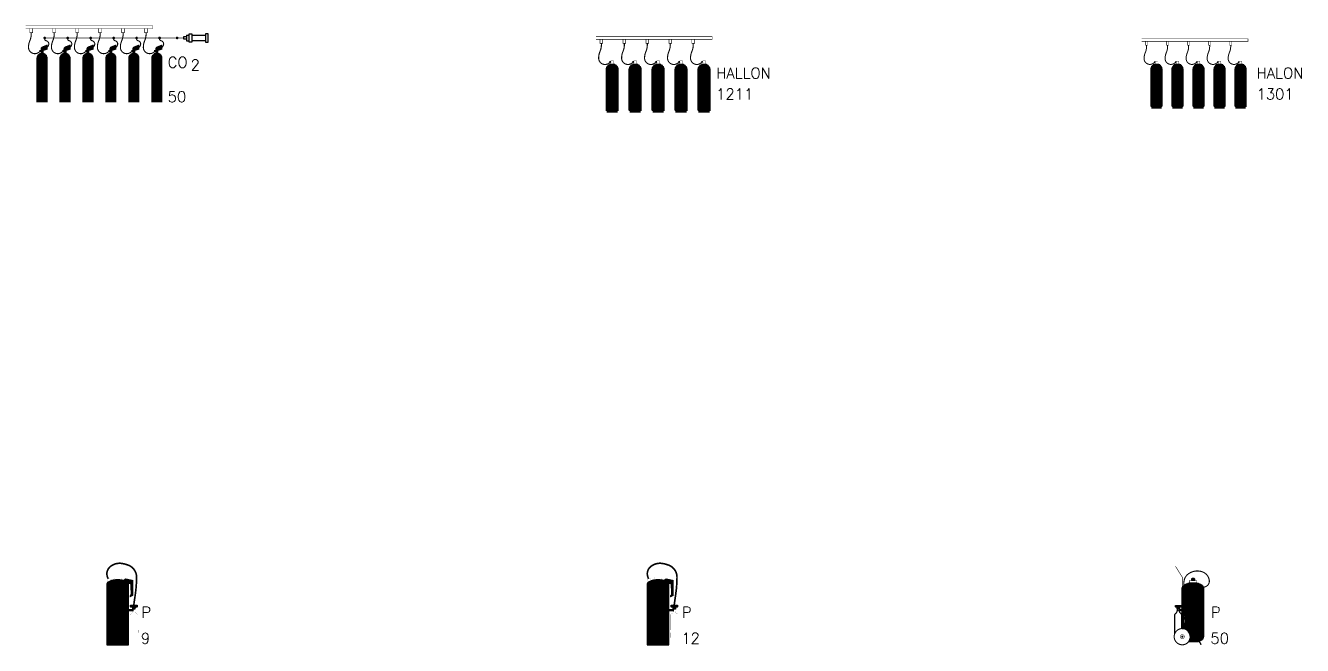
# Model space of a CAD drawing. Header units: millimetres. Extents: x -3 to 2253, y -3 to 1300.
# Drawn here: x 888 to 1124.2, y -2.6 to 112 of the extents above; entities that cross this region are included whole.
import ezdxf

# ---------------------------------------------------------------- set-up
doc = ezdxf.new("R2010")
doc.units = ezdxf.units.MM
for name, color, linetype in [('ROOD', 1, 'Continuous'), ('TXT', 7, 'Continuous'), ('VEILIG', 7, 'Continuous')]:
    doc.layers.add(name, color=color, linetype=linetype)
doc.styles.add('ROMAND', font='romand')

# ---------------------------------------------------------------- blocks, each defined once
blk = doc.blocks.new('*X35')
at = {"color": 0}
for p, q in [((195.4, 17.75), (196.6, 17.75)), ((195.4, 17.6875), (196.6, 17.6875)), ((195.4, 17.625), (196.6, 17.625)), ((195.4, 17.5625), (196.6, 17.5625)), ((195.4, 17.5), (196.6, 17.5)), ((195.65, 17.4375), (196.35, 17.4375)), ((195.8, 17.375), (196.2, 17.375)), ((195.8, 17.3125), (196.2, 17.3125)), ((195.8, 17.25), (196.2, 17.25)), ((195.8, 17.1875), (196.2, 17.1875)), ((195.8, 17.125), (196.2, 17.125))]:
    blk.add_line(p, q, dxfattribs=at)
blk = doc.blocks.new('*X34')
at = {"color": 0}
for p, q in [((154.08, 22.44), (155.68, 22.44)), ((154.12, 22.38), (155.03, 22.38)), ((154.17, 22.5), (155.38, 22.5)), ((154.26, 22.56), (155.09, 22.56)), ((154.32, 22.31), (155, 22.31)), ((154.35, 22.62), (154.8, 22.62)), ((154.43, 22.69), (154.51, 22.69)), ((154.49, 22.25), (155.01, 22.25)), ((154.62, 22.19), (155.85, 22.19)), ((154.72, 22.12), (155.85, 22.12)), ((154.81, 22.06), (155.85, 22.06)), ((154.88, 22), (155.85, 22)), ((154.94, 21.94), (155.85, 21.94)), ((154.98, 21.88), (155.85, 21.88)), ((155.17, 22.38), (155.85, 22.38)), ((155.19, 22.25), (155.85, 22.25)), ((155.2, 22.31), (155.85, 22.31)), ((155.29, 21.81), (155.85, 21.81)), ((155.35, 21.75), (155.85, 21.75)), ((155.36, 21.69), (155.85, 21.69)), ((155.36, 21.62), (155.85, 21.62)), ((155.36, 21.56), (155.85, 21.56)), ((155.37, 21.5), (155.85, 21.5)), ((155.37, 21.44), (155.85, 21.44)), ((155.37, 21.38), (155.85, 21.38)), ((155.37, 21.31), (155.85, 21.31)), ((155.25, 19.56), (155.57, 19.56)), ((155.25, 19.5), (155.45, 19.5)), ((155.25, 19.44), (155.32, 19.44)), ((155.28, 19.62), (155.7, 19.62)), ((155.34, 19.69), (155.82, 19.69)), ((155.38, 21.25), (155.85, 21.25)), ((155.38, 21.19), (155.85, 21.19)), ((155.38, 21.12), (155.85, 21.12)), ((155.39, 21.06), (155.85, 21.06)), ((155.39, 21), (155.85, 21)), ((155.39, 20.94), (155.85, 20.94)), ((155.4, 20.88), (155.85, 20.88)), ((155.4, 20.81), (155.85, 20.81)), ((155.4, 20.75), (155.85, 20.75)), ((155.4, 19.75), (155.85, 19.75)), ((155.41, 20.69), (155.85, 20.69)), ((155.41, 20.62), (155.85, 20.62)), ((155.41, 20.56), (155.85, 20.56)), ((155.41, 20.5), (155.85, 20.5)), ((155.42, 20.44), (155.85, 20.44)), ((155.42, 20.38), (155.85, 20.38)), ((155.42, 20.31), (155.85, 20.31)), ((155.43, 20.25), (155.85, 20.25)), ((155.43, 20.19), (155.85, 20.19)), ((155.43, 20.12), (155.85, 20.12)), ((155.44, 20.06), (155.85, 20.06)), ((155.44, 20), (155.85, 20)), ((155.44, 19.94), (155.85, 19.94)), ((155.45, 19.88), (155.85, 19.88)), ((155.45, 19.81), (155.85, 19.81))]:
    blk.add_line(p, q, dxfattribs=at)
blk = doc.blocks.new('*X33')
at = {"color": 0}
for p, q in [((151, 21.75), (155, 21.75)), ((151, 21.62), (155, 21.62)), ((151, 21.5), (155, 21.5)), ((151, 21.38), (155, 21.38)), ((151.03, 21.88), (154.97, 21.88)), ((151.12, 22), (154.88, 22)), ((151.28, 22.12), (154.72, 22.12)), ((151.51, 22.25), (154.49, 22.25)), ((151.88, 22.38), (154.12, 22.38)), ((151, 21.25), (155, 21.25)), ((151, 21.12), (155, 21.12)), ((151, 21), (155, 21)), ((151, 20.88), (155, 20.88)), ((151, 20.75), (155, 20.75)), ((151, 20.62), (155, 20.62)), ((151, 20.5), (155, 20.5)), ((151, 20.38), (155, 20.38)), ((151, 20.25), (155, 20.25)), ((151, 20.12), (155, 20.12)), ((151, 20), (155, 20)), ((151, 19.88), (155, 19.88)), ((151, 19.75), (155, 19.75)), ((151, 19.62), (155, 19.62)), ((151, 19.5), (155, 19.5)), ((151, 19.38), (155, 19.38)), ((151, 19.25), (155, 19.25)), ((151, 19.12), (155, 19.12)), ((151, 19), (155, 19)), ((151, 18.88), (155, 18.88)), ((151, 18.75), (155, 18.75)), ((151, 18.62), (155, 18.62)), ((151, 18.5), (155, 18.5)), ((151, 18.38), (155, 18.38)), ((151, 18.25), (155, 18.25)), ((151, 18.12), (155, 18.12)), ((151, 18), (155, 18)), ((151, 17.88), (155, 17.88)), ((151, 17.75), (155, 17.75)), ((151, 17.62), (155, 17.62)), ((151, 17.5), (155, 17.5)), ((151, 17.38), (155, 17.38)), ((151, 17.25), (155, 17.25)), ((151, 17.12), (155, 17.12)), ((151, 17), (155, 17)), ((151, 16.88), (155, 16.88)), ((151, 16.75), (155, 16.75)), ((151, 16.62), (155, 16.62)), ((151, 16.5), (155, 16.5)), ((151, 16.38), (155, 16.38)), ((151, 16.25), (155, 16.25)), ((151, 16.12), (155, 16.12)), ((151, 16), (155, 16)), ((151, 15.88), (155, 15.88)), ((151, 15.75), (155, 15.75)), ((151, 15.62), (155, 15.62)), ((151, 15.5), (155, 15.5)), ((151, 15.38), (155, 15.38)), ((151, 15.25), (155, 15.25)), ((151, 15.12), (155, 15.12)), ((151, 15), (155, 15)), ((151, 14.88), (155, 14.88)), ((151, 14.75), (155, 14.75)), ((151, 14.62), (155, 14.62)), ((151, 14.5), (155, 14.5)), ((151, 14.38), (155, 14.38)), ((151, 14.25), (155, 14.25)), ((151, 14.12), (155, 14.12)), ((151, 14), (155, 14)), ((151, 13.88), (155, 13.88)), ((151, 13.75), (155, 13.75)), ((151, 13.62), (155, 13.62)), ((151, 13.5), (155, 13.5)), ((151, 13.38), (155, 13.38)), ((151, 13.25), (155, 13.25)), ((151, 13.12), (155, 13.12)), ((151, 13), (155, 13)), ((151, 12.88), (155, 12.88)), ((151, 12.75), (155, 12.75)), ((151, 12.62), (155, 12.62)), ((151, 12.5), (155, 12.5)), ((151, 12.38), (155, 12.38)), ((151, 12.25), (155, 12.25)), ((151, 12.12), (155, 12.12)), ((151, 12), (155, 12)), ((151, 11.88), (155, 11.88)), ((151, 11.75), (155, 11.75)), ((151, 11.62), (155, 11.62)), ((151, 11.5), (155, 11.5)), ((151, 11.38), (155, 11.38)), ((151, 11.25), (155, 11.25)), ((151, 11.12), (155, 11.12)), ((151, 11), (155, 11)), ((151, 10.88), (155, 10.88)), ((151, 10.75), (155, 10.75)), ((151, 10.62), (155, 10.62)), ((151, 10.5), (155, 10.5))]:
    blk.add_line(p, q, dxfattribs=at)
blk = doc.blocks.new('0109')
at = {"layer": 'VEILIG'}
blk.add_line((2.8, -0.9), (2.8, -1.3), dxfattribs=at)
for points, const_width in [([(-1.74, 4.72, -0.401039), (-1.25, 7.05, -0.19819), (0.75, 7.55, -0.049364), (1.75, 7.3, -0.336167), (3.5, 5, -0.035542), (3.25, 1.75, 0.002964), (3, 0, 0.054401), (2.99, -0.2, 0.340199)], 0.3), ([(2.3, -4.75), (2.3, -2.01, -0.315578), (2.46, -1.78, 0.315578), (2.8, -1.3), (3.2, -1.3, 0.315578), (3.54, -1.78, -0.315578), (3.7, -2.01), (3.7, -4.75)], 0.02)]:
    blk.add_lwpolyline(points, format="xyb", dxfattribs=dict(at, const_width=const_width))
for points, const_width in [([(-1.31, 4.32), (-1.5, 4.8), (-1.98, 4.64), (-1.76, 4.09)], 0.02), ([(-0.76, 4.45), (-0.6, 4.9), (0.6, 4.9), (0.76, 4.45)], 0.02), ([(2, 3.75), (-2, 3.75)], 0.024), ([(2.8, -1.1), (2, -1.1)], 0.4), ([(3.2, -0.9), (3.2, -1.3)], 0.02), ([(2, -5.25), (3.8, -5.25), (3.8, -4.75), (2, -4.75)], 0.02), ([(2.3, -5.25), (2.3, -6.2), (3.7, -6.2), (3.7, -5.25)], 0.02)]:
    blk.add_lwpolyline(points, dxfattribs=dict(at, const_width=const_width))
blk.add_lwpolyline([(2, -7.5), (2, 3.75, 0.211848), (1.89, 3.99, 0.094525), (1.41, 4.28, 0.051213), (0.82, 4.44, 0.038544), (0, 4.5, 0.038544), (-0.82, 4.44, 0.051213), (-1.41, 4.28, 0.094525), (-1.89, 3.99, 0.211848), (-2, 3.75), (-2, -7.5)], format="xyb", close=True, dxfattribs=at)
at = {"layer": 'VEILIG', "const_width": 0.02}
blk.add_lwpolyline([(2.85, 4.4), (2.85, 1.7), (2.25, 1.4), (2.25, 1.6), (2.45, 1.8), (2.35, 3.8), (1.97, 3.88, 0.108525), (1.89, 3.99, 0.094525), (1.41, 4.28, 0.033535), (1.03, 4.4), (1.45, 4.7)], format="xyb", close=True, dxfattribs=at)
at = {"layer": 'VEILIG'}
blk.add_lwpolyline([(2.4, -0.5), (2.4, -0.2), (3.6, -0.2), (3.6, -0.5), (3.2, -0.6), (3.2, -0.9), (2.8, -0.9), (2.8, -0.6)], close=True, dxfattribs=at)
at = {"layer": 'VEILIG', "color": 7, "const_width": 0.024}
blk.add_lwpolyline([(2, -6.59), (-2, -6.59)], dxfattribs=at)
at = {"layer": 'VEILIG'}
blk.add_circle((2.1, 4.3), 0.1, dxfattribs=at)
at = {"layer": 'ROOD'}
blk.add_blockref('*X33', (-153, -18), dxfattribs=at)
at = {"layer": 'VEILIG'}
for name, p in [('*X34', (-153, -18)), ('*X35', (-193, -18))]:
    blk.add_blockref(name, p, dxfattribs=at)
at = {"layer": 'TXT', "style": 'ROMAND'}
for s, p in [('P', (4.4, -2.5)), ('9', (4.3, -7.3))]:
    blk.add_text(s, height=2, dxfattribs=at).set_placement(p)
blk = doc.blocks.new('*X39')
at = {"color": 0}
for p, q in [((215.4, 17.75), (216.6, 17.75)), ((215.4, 17.6875), (216.6, 17.6875)), ((215.4, 17.625), (216.6, 17.625)), ((215.4, 17.5625), (216.6, 17.5625)), ((215.4, 17.5), (216.6, 17.5)), ((215.65, 17.4375), (216.35, 17.4375)), ((215.8, 17.375), (216.2, 17.375)), ((215.8, 17.3125), (216.2, 17.3125)), ((215.8, 17.25), (216.2, 17.25)), ((215.8, 17.1875), (216.2, 17.1875)), ((215.8, 17.125), (216.2, 17.125))]:
    blk.add_line(p, q, dxfattribs=at)
blk = doc.blocks.new('*X37')
at = {"color": 0}
for p, q in [((151, 21.75), (155, 21.75)), ((151, 21.62), (155, 21.62)), ((151, 21.5), (155, 21.5)), ((151, 21.38), (155, 21.38)), ((151.03, 21.88), (154.97, 21.88)), ((151.12, 22), (154.88, 22)), ((151.28, 22.12), (154.72, 22.12)), ((151.51, 22.25), (154.49, 22.25)), ((151.88, 22.38), (154.12, 22.38)), ((151, 21.25), (155, 21.25)), ((151, 21.12), (155, 21.12)), ((151, 21), (155, 21)), ((151, 20.88), (155, 20.88)), ((151, 20.75), (155, 20.75)), ((151, 20.62), (155, 20.62)), ((151, 20.5), (155, 20.5)), ((151, 20.38), (155, 20.38)), ((151, 20.25), (155, 20.25)), ((151, 20.12), (155, 20.12)), ((151, 20), (155, 20)), ((151, 19.88), (155, 19.88)), ((151, 19.75), (155, 19.75)), ((151, 19.62), (155, 19.62)), ((151, 19.5), (155, 19.5)), ((151, 19.38), (155, 19.38)), ((151, 19.25), (155, 19.25)), ((151, 19.12), (155, 19.12)), ((151, 19), (155, 19)), ((151, 18.88), (155, 18.88)), ((151, 18.75), (155, 18.75)), ((151, 18.62), (155, 18.62)), ((151, 18.5), (155, 18.5)), ((151, 18.38), (155, 18.38)), ((151, 18.25), (155, 18.25)), ((151, 18.12), (155, 18.12)), ((151, 18), (155, 18)), ((151, 17.88), (155, 17.88)), ((151, 17.75), (155, 17.75)), ((151, 17.62), (155, 17.62)), ((151, 17.5), (155, 17.5)), ((151, 17.38), (155, 17.38)), ((151, 17.25), (155, 17.25)), ((151, 17.12), (155, 17.12)), ((151, 17), (155, 17)), ((151, 16.88), (155, 16.88)), ((151, 16.75), (155, 16.75)), ((151, 16.62), (155, 16.62)), ((151, 16.5), (155, 16.5)), ((151, 16.38), (155, 16.38)), ((151, 16.25), (155, 16.25)), ((151, 16.12), (155, 16.12)), ((151, 16), (155, 16)), ((151, 15.88), (155, 15.88)), ((151, 15.75), (155, 15.75)), ((151, 15.62), (155, 15.62)), ((151, 15.5), (155, 15.5)), ((151, 15.38), (155, 15.38)), ((151, 15.25), (155, 15.25)), ((151, 15.12), (155, 15.12)), ((151, 15), (155, 15)), ((151, 14.88), (155, 14.88)), ((151, 14.75), (155, 14.75)), ((151, 14.62), (155, 14.62)), ((151, 14.5), (155, 14.5)), ((151, 14.38), (155, 14.38)), ((151, 14.25), (155, 14.25)), ((151, 14.12), (155, 14.12)), ((151, 14), (155, 14)), ((151, 13.88), (155, 13.88)), ((151, 13.75), (155, 13.75)), ((151, 13.62), (155, 13.62)), ((151, 13.5), (155, 13.5)), ((151, 13.38), (155, 13.38)), ((151, 13.25), (155, 13.25)), ((151, 13.12), (155, 13.12)), ((151, 13), (155, 13)), ((151, 12.88), (155, 12.88)), ((151, 12.75), (155, 12.75)), ((151, 12.62), (155, 12.62)), ((151, 12.5), (155, 12.5)), ((151, 12.38), (155, 12.38)), ((151, 12.25), (155, 12.25)), ((151, 12.12), (155, 12.12)), ((151, 12), (155, 12)), ((151, 11.88), (155, 11.88)), ((151, 11.75), (155, 11.75)), ((151, 11.62), (155, 11.62)), ((151, 11.5), (155, 11.5)), ((151, 11.38), (155, 11.38)), ((151, 11.25), (155, 11.25)), ((151, 11.12), (155, 11.12)), ((151, 11), (155, 11)), ((151, 10.88), (155, 10.88)), ((151, 10.75), (155, 10.75)), ((151, 10.62), (155, 10.62)), ((151, 10.5), (155, 10.5))]:
    blk.add_line(p, q, dxfattribs=at)
blk = doc.blocks.new('*X38')
at = {"color": 0}
for p, q in [((154.08, 22.44), (155.68, 22.44)), ((154.12, 22.38), (155.03, 22.38)), ((154.17, 22.5), (155.38, 22.5)), ((154.26, 22.56), (155.09, 22.56)), ((154.32, 22.31), (155, 22.31)), ((154.35, 22.62), (154.8, 22.62)), ((154.43, 22.69), (154.51, 22.69)), ((154.49, 22.25), (155.01, 22.25)), ((154.62, 22.19), (155.85, 22.19)), ((154.72, 22.12), (155.85, 22.12)), ((154.81, 22.06), (155.85, 22.06)), ((154.88, 22), (155.85, 22)), ((154.94, 21.94), (155.85, 21.94)), ((154.98, 21.88), (155.85, 21.88)), ((155.17, 22.38), (155.85, 22.38)), ((155.19, 22.25), (155.85, 22.25)), ((155.2, 22.31), (155.85, 22.31)), ((155.29, 21.81), (155.85, 21.81)), ((155.35, 21.75), (155.85, 21.75)), ((155.36, 21.69), (155.85, 21.69)), ((155.36, 21.62), (155.85, 21.62)), ((155.36, 21.56), (155.85, 21.56)), ((155.37, 21.5), (155.85, 21.5)), ((155.37, 21.44), (155.85, 21.44)), ((155.37, 21.38), (155.85, 21.38)), ((155.37, 21.31), (155.85, 21.31)), ((155.25, 19.56), (155.57, 19.56)), ((155.25, 19.5), (155.45, 19.5)), ((155.25, 19.44), (155.32, 19.44)), ((155.28, 19.62), (155.7, 19.62)), ((155.34, 19.69), (155.82, 19.69)), ((155.38, 21.25), (155.85, 21.25)), ((155.38, 21.19), (155.85, 21.19)), ((155.38, 21.12), (155.85, 21.12)), ((155.39, 21.06), (155.85, 21.06)), ((155.39, 21), (155.85, 21)), ((155.39, 20.94), (155.85, 20.94)), ((155.4, 20.88), (155.85, 20.88)), ((155.4, 20.81), (155.85, 20.81)), ((155.4, 20.75), (155.85, 20.75)), ((155.4, 19.75), (155.85, 19.75)), ((155.41, 20.69), (155.85, 20.69)), ((155.41, 20.62), (155.85, 20.62)), ((155.41, 20.56), (155.85, 20.56)), ((155.41, 20.5), (155.85, 20.5)), ((155.42, 20.44), (155.85, 20.44)), ((155.42, 20.38), (155.85, 20.38)), ((155.42, 20.31), (155.85, 20.31)), ((155.43, 20.25), (155.85, 20.25)), ((155.43, 20.19), (155.85, 20.19)), ((155.43, 20.12), (155.85, 20.12)), ((155.44, 20.06), (155.85, 20.06)), ((155.44, 20), (155.85, 20)), ((155.44, 19.94), (155.85, 19.94)), ((155.45, 19.88), (155.85, 19.88)), ((155.45, 19.81), (155.85, 19.81))]:
    blk.add_line(p, q, dxfattribs=at)
blk = doc.blocks.new('0110')
at = {"layer": 'VEILIG'}
blk.add_line((2.8, -0.9), (2.8, -1.3), dxfattribs=at)
for points, const_width in [([(-1.74, 4.72, -0.401039), (-1.25, 7.05, -0.19819), (0.75, 7.55, -0.049364), (1.75, 7.3, -0.336167), (3.5, 5, -0.035542), (3.25, 1.75, 0.002964), (3, 0, 0.054401), (2.99, -0.2, 0.340199)], 0.3), ([(2.3, -4.75), (2.3, -2.01, -0.315578), (2.46, -1.78, 0.315578), (2.8, -1.3), (3.2, -1.3, 0.315578), (3.54, -1.78, -0.315578), (3.7, -2.01), (3.7, -4.75)], 0.02)]:
    blk.add_lwpolyline(points, format="xyb", dxfattribs=dict(at, const_width=const_width))
for points, const_width in [([(-1.31, 4.32), (-1.5, 4.8), (-1.98, 4.64), (-1.76, 4.09)], 0.02), ([(-0.76, 4.45), (-0.6, 4.9), (0.6, 4.9), (0.76, 4.45)], 0.02), ([(2, 3.75), (-2, 3.75)], 0.024), ([(2.8, -1.1), (2, -1.1)], 0.4), ([(3.2, -0.9), (3.2, -1.3)], 0.02), ([(2, -6.59), (-2, -6.59)], 0.024), ([(2, -5.25), (3.8, -5.25), (3.8, -4.75), (2, -4.75)], 0.02), ([(2.3, -5.25), (2.3, -6.2), (3.7, -6.2), (3.7, -5.25)], 0.02)]:
    blk.add_lwpolyline(points, dxfattribs=dict(at, const_width=const_width))
blk.add_lwpolyline([(2, -7.5), (2, 3.75, 0.211848), (1.89, 3.99, 0.094525), (1.41, 4.28, 0.051213), (0.82, 4.44, 0.038544), (0, 4.5, 0.038544), (-0.82, 4.44, 0.051213), (-1.41, 4.28, 0.094525), (-1.89, 3.99, 0.211848), (-2, 3.75), (-2, -7.5)], format="xyb", close=True, dxfattribs=at)
at = {"layer": 'VEILIG', "const_width": 0.02}
blk.add_lwpolyline([(2.85, 4.4), (2.85, 1.7), (2.25, 1.4), (2.25, 1.6), (2.45, 1.8), (2.35, 3.8), (1.97, 3.88, 0.108525), (1.89, 3.99, 0.094525), (1.41, 4.28, 0.033535), (1.03, 4.4), (1.45, 4.7)], format="xyb", close=True, dxfattribs=at)
at = {"layer": 'VEILIG'}
blk.add_lwpolyline([(2.4, -0.5), (2.4, -0.2), (3.6, -0.2), (3.6, -0.5), (3.2, -0.6), (3.2, -0.9), (2.8, -0.9), (2.8, -0.6)], close=True, dxfattribs=at)
blk.add_circle((2.1, 4.3), 0.1, dxfattribs=at)
at = {"layer": 'ROOD'}
blk.add_blockref('*X37', (-153, -18), dxfattribs=at)
at = {"layer": 'VEILIG'}
for name, p in [('*X38', (-153, -18)), ('*X39', (-213, -18))]:
    blk.add_blockref(name, p, dxfattribs=at)
at = {"layer": 'TXT', "style": 'ROMAND'}
for s, p in [('P', (4.4, -2.5)), ('12', (4.3, -7.3))]:
    blk.add_text(s, height=2, dxfattribs=at).set_placement(p)
blk = doc.blocks.new('*X44')
at = {"color": 0}
for p, q in [((231.709375, 22.4375), (232.290625, 22.4375)), ((231.725, 22.5), (232.275, 22.5)), ((231.740625, 22.5625), (232.259375, 22.5625)), ((231.75625, 22.625), (232.24375, 22.625)), ((231.771875, 22.6875), (232.228125, 22.6875)), ((231.7875, 22.75), (232.2125, 22.75))]:
    blk.add_line(p, q, dxfattribs=at)
blk = doc.blocks.new('*X43')
at = {"color": 0}
for p, q in [((229.4, 17.0625), (230, 17.0625)), ((229.4, 17), (230, 17)), ((229.4, 16.9375), (230, 16.9375)), ((229.4, 16.875), (230, 16.875)), ((229.4, 16.8125), (230, 16.8125))]:
    blk.add_line(p, q, dxfattribs=at)
blk = doc.blocks.new('*X42')
at = {"color": 0}
for p, q in [((228.73, 17.69), (229.77, 17.69)), ((228.73, 17.62), (229.77, 17.62)), ((228.73, 17.56), (229.77, 17.56)), ((228.73, 17.5), (229.77, 17.5)), ((228.94, 17.44), (229.56, 17.44)), ((229.08, 17.38), (229.42, 17.38)), ((229.08, 17.31), (229.42, 17.31)), ((229.08, 17.25), (229.42, 17.25)), ((229.08, 17.19), (229.42, 17.19))]:
    blk.add_line(p, q, dxfattribs=at)
blk = doc.blocks.new('*X41')
at = {"color": 0}
for p, q in [((230.15, 21.38), (233.85, 21.38)), ((230.28, 21.5), (233.72, 21.5)), ((230.44, 21.62), (233.56, 21.62)), ((230.68, 21.75), (233.32, 21.75)), ((231.02, 21.88), (232.98, 21.88)), ((230, 20.88), (234, 20.88)), ((230, 20.75), (234, 20.75)), ((230, 20.62), (234, 20.62)), ((230, 20.5), (234, 20.5)), ((230, 20.38), (234, 20.38)), ((230, 20.25), (234, 20.25)), ((230, 20.12), (234, 20.12)), ((230, 20), (234, 20)), ((230, 19.88), (234, 19.88)), ((230, 19.75), (234, 19.75)), ((230, 19.62), (234, 19.62)), ((230, 19.5), (234, 19.5)), ((230, 19.38), (234, 19.38)), ((230, 19.25), (234, 19.25)), ((230, 19.12), (234, 19.12)), ((230, 19), (234, 19)), ((230.01, 21.12), (233.99, 21.12)), ((230.06, 21.25), (233.94, 21.25)), ((230, 18.88), (234, 18.88)), ((230, 18.75), (234, 18.75)), ((230, 18.62), (234, 18.62)), ((230, 18.5), (234, 18.5)), ((230, 18.38), (234, 18.38)), ((230, 18.25), (234, 18.25)), ((230, 18.12), (234, 18.12)), ((230, 18), (234, 18)), ((230, 17.88), (234, 17.88)), ((230, 17.75), (234, 17.75)), ((230, 17.62), (234, 17.62)), ((230, 17.5), (234, 17.5)), ((230, 17.38), (234, 17.38)), ((230, 17.25), (234, 17.25)), ((230, 17.12), (234, 17.12)), ((230, 17), (230.52, 17)), ((230, 16.88), (230.53, 16.88)), ((230, 16.75), (230.53, 16.75)), ((230, 16.62), (230.53, 16.62)), ((230.64, 17), (234, 17)), ((230.66, 16.88), (234, 16.88)), ((230.67, 16.75), (234, 16.75)), ((230.67, 16.62), (234, 16.62)), ((230, 16.5), (230.52, 16.5)), ((230, 16.38), (230.51, 16.38)), ((230, 16.25), (230.49, 16.25)), ((230, 16.12), (230.47, 16.12)), ((230, 16), (230.44, 16)), ((230, 15.88), (230.2, 15.88)), ((230, 15.75), (230.2, 15.75)), ((230, 15.62), (230.2, 15.62)), ((230, 15.5), (230.2, 15.5)), ((230, 15.38), (230.2, 15.38)), ((230, 15.25), (230.2, 15.25)), ((230, 15.12), (230.2, 15.12)), ((230, 15), (230.2, 15)), ((230, 14.88), (230.2, 14.88)), ((230, 14.75), (230.2, 14.75)), ((230, 14.62), (230.2, 14.62)), ((230, 14.5), (230.2, 14.5)), ((230, 14.38), (230.2, 14.38)), ((230, 14.25), (230.2, 14.25)), ((230.34, 15.88), (230.4, 15.88)), ((230.51, 15), (234, 15)), ((230.51, 14.88), (234, 14.88)), ((230.51, 14.75), (234, 14.75)), ((230.51, 14.62), (234, 14.62)), ((230.51, 14.5), (234, 14.5)), ((230.51, 14.38), (234, 14.38)), ((230.51, 14.25), (234, 14.25)), ((230.54, 15.12), (234, 15.12)), ((230.56, 15.25), (234, 15.25)), ((230.59, 15.38), (234, 15.38)), ((230.61, 15.5), (234, 15.5)), ((230.63, 15.62), (234, 15.62)), ((230.64, 15.75), (234, 15.75)), ((230.66, 15.88), (234, 15.88)), ((230.67, 16.12), (234, 16.12)), ((230.67, 16), (234, 16)), ((230.68, 16.5), (234, 16.5)), ((230.68, 16.38), (234, 16.38)), ((230.68, 16.25), (234, 16.25)), ((230, 14.12), (230.2, 14.12)), ((230, 14), (234, 14)), ((230, 13.88), (234, 13.88)), ((230, 13.75), (234, 13.75)), ((230, 13.62), (234, 13.62)), ((230, 13.5), (234, 13.5)), ((230.51, 14.12), (234, 14.12)), ((230.6, 13.38), (234, 13.38)), ((230.83, 13.25), (234, 13.25)), ((230.99, 13.12), (234, 13.12)), ((231.12, 13), (234, 13)), ((231.22, 12.88), (234, 12.88)), ((231.3, 12.75), (234, 12.75)), ((231.36, 12.62), (234, 12.62)), ((231.41, 12.5), (234, 12.5)), ((231.45, 12.38), (234, 12.38)), ((231.48, 12.25), (234, 12.25)), ((231.49, 12.12), (234, 12.12)), ((231.5, 12), (234, 12)), ((231.5, 11.88), (233.99, 11.88)), ((231.22, 11.12), (232.98, 11.12)), ((231.3, 11.25), (233.32, 11.25)), ((231.37, 11.38), (233.56, 11.38)), ((231.42, 11.5), (233.72, 11.5)), ((231.45, 11.62), (233.85, 11.62)), ((231.48, 11.75), (233.94, 11.75))]:
    blk.add_line(p, q, dxfattribs=at)
blk = doc.blocks.new('0111')
at = {"layer": 'VEILIG'}
for p, q in [((-1.3, 4.4), (-1.2, 4.8)), ((-1.2, 4.8), (-0.8, 4.8)), ((-0.8, 4.8), (-0.7, 4.4)), ((-3, 3), (1, 3)), ((-4.36, -5.5), (-4.36, -1.87)), ((-3.92, -0.86), (-3.92, -1.2)), ((-3.14, -1.87), (-3.14, -4.51)), ((-3, -0.9), (-3, -1.2)), ((-2.8, -3.51), (-2.8, -2.08)), ((-2.8, -3.51), (-2.49, -3.51)), ((-2.49, -3.58), (-2.8, -3.58)), ((-2.8, -3.58), (-2.8, -3.89)), ((-2.8, -3.89), (-2.49, -3.89)), ((-2.5, -3.01), (-2.49, -3.51)), ((-2.49, -3.51), (-2.49, -3.27)), ((-2.49, -3.89), (-2.49, -3.58))]:
    blk.add_line(p, q, dxfattribs=at)
for points, const_width in [([(-3, -4.5), (-3, 5), (-4.25, 7)], 0.1), ([(-2.6, 2.5), (1, 2.5)], 0.1), ([(-2.6, 2.2), (1, 2.2)], 0.1), ([(-2.6, 1.9), (1, 1.9)], 0.1), ([(-2.6, 1.6), (1, 1.6)], 0.1), ([(-2.6, 1.3), (1, 1.3)], 0.1), ([(-3.92, -1.2), (-3.58, -1.2)], 0.1), ([(-3.58, -0.86), (-3.58, -1.2)], 0.0174), ([(-1.5, -6), (1, -6)], 0.1), ([(-0.5, -5.75), (0.5, -7.5)], 0.25)]:
    blk.add_lwpolyline(points, dxfattribs=dict(at, const_width=const_width))
for points, const_width in [([(-2.7, -2), (-2.7, 4, -0.236068), (-1.9, 5.6, -0.250475), (0.7, 6, -0.282298), (2, 4.4, -0.326616), (1.4, 3.3, -0.097853), (-0.6, 2.8, -0.024952), (-2.6, 2.8, 1.712109)], 0.2), ([(-1.81, -6.92, 0.00037), (-1.81, -6.92, 0.051099), (-1, -7, 0.051099), (-0.19, -6.92, 0.064948), (0.41, -6.71, 0.104203), (0.88, -6.34, 0.174705), (1, -6), (1, 2), (1, 3, 0.174705), (0.88, 3.34, 0.104203), (0.41, 3.71, 0.064948), (-0.19, 3.92, 0.051099), (-1, 4, 0.051099), (-1.81, 3.92, 0.064948), (-2.41, 3.71, 0.104203), (-2.88, 3.34, 0.174705), (-3, 3, 0.174705)], 0.1)]:
    blk.add_lwpolyline(points, format="xyb", dxfattribs=dict(at, const_width=const_width))
blk.add_lwpolyline([(-1.81, -6.92, 0.620173), (-3, -4.5), (-3, 3.1)], format="xyb", dxfattribs=at)
at = {"layer": 'VEILIG', "const_width": 0.1}
blk.add_lwpolyline([(-0.3, 4.4), (-1.7, 4.4), (-1.7, 4), (-0.3, 4)], close=True, dxfattribs=at)
at = {"layer": 'VEILIG'}
for points in [[(-4.27, -0.51), (-4.27, -0.25), (-3.23, -0.25), (-3.23, -0.51), (-3.58, -0.6), (-3.58, -0.86), (-3.92, -0.86), (-3.92, -0.6)], [(-3, -1.2), (-3.6, -1.2), (-3.6, -0.9), (-3, -0.9)]]:
    blk.add_lwpolyline(points, close=True, dxfattribs=at)
for points, const_width in [([(-1.5, -6, 1), (-4.5, -6, 1)], 0.2), ([(-3.38, -6, 1), (-2.62, -6, 1)], 0.075), ([(-3.1, -6, 1), (-2.9, -6, 1)], 0.2)]:
    blk.add_lwpolyline(points, format="xyb", close=True, dxfattribs=dict(at, const_width=const_width))
for centre, radius, start, end in [((-4.14, -1.87), 0.217, 109.9417, 180), ((-4.42, -1.21), 0.501, 294.7703, 0.4294), ((-3.08, -1.21), 0.501, 179.5706, 245.2297), ((-3.36, -1.87), 0.217, 360, 70.0583), ((-2.75, -2.08), 0.0521, 36.8699, 180), ((-3.02, -2.28), 0.391, 16.2602, 36.8699), ((-6.39, -3.27), 3.91, 0, 16.2602), ((-5.17, -1.29), 2.71, 339.9261, 7.0934), ((-7.81, -1.63), 5.49, 345.4799, 7.0934), ((-2.43, -0.95), 0.056, 82.9066, 187.0934), ((-2.43, -0.96), 0.0719, 7.0934, 82.9066)]:
    blk.add_arc(centre, radius, start, end, dxfattribs=at)
at = {"layer": 'ROOD'}
blk.add_blockref('*X41', (-233, -18), dxfattribs=at)
at = {"layer": 'VEILIG'}
for name in ['*X44', '*X42', '*X43']:
    blk.add_blockref(name, (-233, -18), dxfattribs=at)
at = {"layer": 'TXT', "style": 'ROMAND'}
for s, p in [('P', (2.3, -2.5)), ('50', (2.2, -7.3))]:
    blk.add_text(s, height=2, dxfattribs=at).set_placement(p)
blk = doc.blocks.new('*X114')
at = {"color": 0}
for p, q in [((8.75, 95.69), (9.81, 95.69)), ((8.75, 95.62), (9.62, 95.62)), ((8.75, 95.56), (9.44, 95.56)), ((8.75, 95.5), (9.25, 95.5)), ((8.75, 95.44), (9.25, 95.44)), ((8.75, 95.38), (9.25, 95.38)), ((8.75, 95.31), (9.25, 95.31)), ((8.75, 95.25), (9.25, 95.25)), ((8.75, 95.19), (9.25, 95.19)), ((8.75, 95.12), (9.25, 95.12)), ((8.75, 95.06), (9.25, 95.06)), ((8.75, 95), (9, 95)), ((8.76, 95.75), (10, 95.75)), ((8.77, 95.81), (10, 95.81)), ((8.8, 95.88), (10, 95.88)), ((8.83, 95.94), (10, 95.94)), ((8.88, 96), (10, 96)), ((8.95, 96.06), (10, 96.06)), ((9, 95), (9.25, 95)), ((9.06, 96.12), (10, 96.12)), ((9.22, 96.19), (10, 96.19)), ((9.38, 96.25), (10, 96.25)), ((9.53, 96.31), (10, 96.31)), ((9.69, 96.38), (10, 96.38)), ((9.84, 96.44), (10, 96.44))]:
    blk.add_line(p, q, dxfattribs=at)
blk = doc.blocks.new('*X115')
at = {"color": 0}
for p, q in [((8.23, 94.62), (9.77, 94.62)), ((8.35, 94.75), (9.65, 94.75)), ((8.53, 94.88), (9.47, 94.88)), ((8, 94), (10, 94)), ((8, 93.88), (10, 93.88)), ((8, 93.75), (10, 93.75)), ((8, 93.62), (10, 93.62)), ((8, 93.5), (10, 93.5)), ((8, 93.38), (10, 93.38)), ((8, 93.25), (10, 93.25)), ((8, 93.12), (10, 93.12)), ((8, 93), (10, 93)), ((8, 92.88), (10, 92.88)), ((8, 92.75), (10, 92.75)), ((8, 92.62), (10, 92.62)), ((8, 92.5), (10, 92.5)), ((8, 92.38), (10, 92.38)), ((8, 92.25), (10, 92.25)), ((8.01, 94.12), (9.99, 94.12)), ((8.03, 94.25), (9.97, 94.25)), ((8.08, 94.38), (9.92, 94.38)), ((8.14, 94.5), (9.86, 94.5)), ((8, 92.12), (10, 92.12)), ((8, 92), (10, 92)), ((8, 91.88), (10, 91.88)), ((8, 91.75), (10, 91.75)), ((8, 91.62), (10, 91.62)), ((8, 91.5), (10, 91.5)), ((8, 91.38), (10, 91.38)), ((8, 91.25), (10, 91.25)), ((8, 91.12), (10, 91.12)), ((8, 91), (10, 91)), ((8, 90.88), (10, 90.88)), ((8, 90.75), (10, 90.75)), ((8, 90.62), (10, 90.62)), ((8, 90.5), (10, 90.5)), ((8, 90.38), (10, 90.38)), ((8, 90.25), (10, 90.25)), ((8, 90.12), (10, 90.12)), ((8, 90), (10, 90)), ((8, 89.88), (10, 89.88)), ((8, 89.75), (10, 89.75)), ((8, 89.62), (10, 89.62)), ((8, 89.5), (10, 89.5)), ((8, 89.38), (10, 89.38)), ((8, 89.25), (10, 89.25)), ((8, 89.12), (10, 89.12)), ((8, 89), (10, 89)), ((8, 88.88), (10, 88.88)), ((8, 88.75), (10, 88.75)), ((8, 88.62), (10, 88.62)), ((8, 88.5), (10, 88.5)), ((8, 88.38), (10, 88.38)), ((8, 88.25), (10, 88.25)), ((8, 88.12), (10, 88.12)), ((8, 88), (10, 88)), ((8, 87.88), (10, 87.88)), ((8, 87.75), (10, 87.75)), ((8, 87.62), (10, 87.62)), ((8, 87.5), (10, 87.5)), ((8, 87.38), (10, 87.38)), ((8, 87.25), (10, 87.25)), ((8, 87.12), (10, 87.12)), ((8, 87), (10, 87)), ((8, 86.88), (10, 86.88)), ((8, 86.75), (10, 86.75)), ((8, 86.62), (10, 86.62)), ((8, 86.5), (10, 86.5)), ((8, 86.38), (10, 86.38)), ((8, 86.25), (10, 86.25)), ((8, 86.12), (10, 86.12)), ((8, 86), (10, 86))]:
    blk.add_line(p, q, dxfattribs=at)
blk = doc.blocks.new('0403')
at = {"layer": 'VEILIG'}
for p, q in [((12.25, 5), (12.75, 5)), ((12.25, 4.5), (12.25, 5)), ((12.75, 5.25), (13.25, 5.25)), ((12.75, 5.25), (12.75, 4.25)), ((13.25, 5.5), (13.75, 5.5)), ((13.25, 4), (13.25, 5.5)), ((13.75, 5.5), (13.75, 4)), ((13.75, 5.25), (16.25, 5.25)), ((16.75, 5.5), (16.25, 5.5)), ((16.25, 5.5), (16.25, 4)), ((16.75, 4), (16.75, 5.5)), ((12.75, 4.5), (12.25, 4.5)), ((12.75, 4.25), (13.25, 4.25)), ((13.75, 4), (13.25, 4)), ((16.25, 4.25), (13.75, 4.25)), ((16.25, 4), (16.75, 4))]:
    blk.add_line(p, q, dxfattribs=at)
for points, const_width in [([(-17, 6.5), (6.5, 6.5), (6.5, 7), (-17, 7)], 0.1), ([(-16.25, 6.5), (-16.25, 5.75), (-15.75, 5.75), (-15.75, 6.5)], 0.1), ([(-13.5, 4.75), (12.25, 4.75)], 0.1), ([(-12, 6.5), (-12, 5.75), (-11.5, 5.75), (-11.5, 6.5)], 0.1), ([(-7.75, 6.5), (-7.75, 5.75), (-7.25, 5.75), (-7.25, 6.5)], 0.1), ([(-3.5, 6.5), (-3.5, 5.75), (-3, 5.75), (-3, 6.5)], 0.1), ([(0.75, 6.5), (0.75, 5.75), (1.25, 5.75), (1.25, 6.5)], 0.1), ([(5, 6.5), (5, 5.75), (5.5, 5.75), (5.5, 6.5)], 0.1), ([(-15, -6.25), (-13, -6.25)], 0.02), ([(-10.75, -6.25), (-8.75, -6.25)], 0.02), ([(-6.5, -6.25), (-4.5, -6.25)], 0.02), ([(-2.25, -6.25), (-0.25, -6.25)], 0.02), ([(2, -6.25), (4, -6.25)], 0.02), ([(6.25, -6.25), (8.25, -6.25)], 0.02)]:
    blk.add_lwpolyline(points, dxfattribs=dict(at, const_width=const_width))
at = {"layer": 'VEILIG', "const_width": 0.2}
for points in [[(-14.19, 2.36, 0.009083), (-14.75, 2, -0.570117), (-16.5, 3, -0.106769), (-16.25, 4.25, 0.123106), (-16, 5.75)], [(-13.5, 4.75, 0.117219), (-13.5, 4.5, 0.283242), (-13.25, 4.25, -0.283242), (-12.75, 3.75, -0.268286), (-13.07, 3.02, 0.026767)], [(-9.94, 2.36, 0.009083), (-10.5, 2, -0.570117), (-12.25, 3, -0.106769), (-12, 4.25, 0.123106), (-11.75, 5.75)], [(-9.25, 4.75, 0.117219), (-9.25, 4.5, 0.283242), (-9, 4.25, -0.283242), (-8.5, 3.75, -0.268286), (-8.82, 3.02, 0.026767)], [(-5.69, 2.36, 0.009083), (-6.25, 2, -0.570117), (-8, 3, -0.106769), (-7.75, 4.25, 0.123106), (-7.5, 5.75)], [(-5, 4.75, 0.117219), (-5, 4.5, 0.283242), (-4.75, 4.25, -0.283242), (-4.25, 3.75, -0.268286), (-4.57, 3.02, 0.026767)], [(-1.44, 2.36, 0.009083), (-2, 2, -0.570117), (-3.75, 3, -0.106769), (-3.5, 4.25, 0.123106), (-3.25, 5.75)], [(-0.75, 4.75, 0.117219), (-0.75, 4.5, 0.283242), (-0.5, 4.25, -0.283242), (0, 3.75, -0.268286), (-0.32, 3.02, 0.026767)], [(2.81, 2.36, 0.009083), (2.25, 2, -0.570117), (0.5, 3, -0.106769), (0.75, 4.25, 0.123106), (1, 5.75)], [(3.5, 4.75, 0.117219), (3.5, 4.5, 0.283242), (3.75, 4.25, -0.283242), (4.25, 3.75, -0.268286), (3.93, 3.02, 0.026767)], [(7.06, 2.36, 0.009083), (6.5, 2, -0.570117), (4.75, 3, -0.106769), (5, 4.25, 0.123106), (5.25, 5.75)], [(7.75, 4.75, 0.117219), (7.75, 4.5, 0.283242), (8, 4.25, -0.283242), (8.5, 3.75, -0.268286), (8.18, 3.02, 0.026767)]]:
    blk.add_lwpolyline(points, format="xyb", dxfattribs=at)
at = {"layer": 'VEILIG'}
for points, const_width in [([(-13.62, 4.75, 1), (-13.38, 4.75, 1)], 0.25), ([(-9.38, 4.75, 1), (-9.12, 4.75, 1)], 0.25), ([(-5.12, 4.75, 1), (-4.88, 4.75, 1)], 0.25), ([(-0.88, 4.75, 1), (-0.62, 4.75, 1)], 0.25), ([(3.38, 4.75, 1), (3.62, 4.75, 1)], 0.25), ([(7.62, 4.75, 1), (7.88, 4.75, 1)], 0.25), ([(10.88, 4.75, 1), (11.12, 4.75, 1)], 0.25), ([(-13.94, 3.13), (-13, 3.5), (-13, 2.75), (-13.75, 2.5), (-13.75, 1.97, 0.127017), (-14.25, 1.97), (-14.25, 2.66, -0.306678)], 0.02), ([(-9.69, 3.13), (-8.75, 3.5), (-8.75, 2.75), (-9.5, 2.5), (-9.5, 1.97, 0.127017), (-10, 1.97), (-10, 2.66, -0.306678)], 0.02), ([(-5.44, 3.13), (-4.5, 3.5), (-4.5, 2.75), (-5.25, 2.5), (-5.25, 1.97, 0.127017), (-5.75, 1.97), (-5.75, 2.66, -0.306678)], 0.02), ([(-1.19, 3.13), (-0.25, 3.5), (-0.25, 2.75), (-1, 2.5), (-1, 1.97, 0.127017), (-1.5, 1.97), (-1.5, 2.66, -0.306678)], 0.02), ([(3.06, 3.13), (4, 3.5), (4, 2.75), (3.25, 2.5), (3.25, 1.97, 0.127017), (2.75, 1.97), (2.75, 2.66, -0.306678)], 0.02), ([(7.31, 3.13), (8.25, 3.5), (8.25, 2.75), (7.5, 2.5), (7.5, 1.97, 0.127017), (7, 1.97), (7, 2.66, -0.306678)], 0.02), ([(-13, -7), (-13, 0.99, 1), (-15, 0.99), (-15, -7)], 0.02), ([(-8.75, -7), (-8.75, 0.99, 1), (-10.75, 0.99), (-10.75, -7)], 0.02), ([(-4.5, -7), (-4.5, 0.99, 1), (-6.5, 0.99), (-6.5, -7)], 0.02), ([(-0.25, -7), (-0.25, 0.99, 1), (-2.25, 0.99), (-2.25, -7)], 0.02), ([(4, -7), (4, 0.99, 1), (2, 0.99), (2, -7)], 0.02), ([(8.25, -7), (8.25, 0.99, 1), (6.25, 0.99), (6.25, -7)], 0.02)]:
    blk.add_lwpolyline(points, format="xyb", close=True, dxfattribs=dict(at, const_width=const_width))
for points in [[(-14.25, 2.5), (-14.25, 2.25), (-14.5, 2.5), (-14.5, 2.25)], [(-10, 2.5), (-10, 2.25), (-10.25, 2.5), (-10.25, 2.25)], [(-5.75, 2.5), (-5.75, 2.25), (-6, 2.5), (-6, 2.25)], [(-1.5, 2.5), (-1.5, 2.25), (-1.75, 2.5), (-1.75, 2.25)], [(2.75, 2.5), (2.75, 2.25), (2.5, 2.5), (2.5, 2.25)], [(7, 2.5), (7, 2.25), (6.75, 2.5), (6.75, 2.25)]]:
    blk.add_solid(points, dxfattribs=at)
at = {"layer": 'ROOD'}
for p in [(-23, -93), (-18.75, -93), (-14.5, -93), (-10.25, -93), (-6, -93), (-1.75, -93)]:
    blk.add_blockref('*X115', p, dxfattribs=at)
at = {"layer": 'VEILIG'}
for p in [(-23, -93), (-18.75, -93), (-14.5, -93), (-10.25, -93), (-6, -93), (-1.75, -93)]:
    blk.add_blockref('*X114', p, dxfattribs=at)
at = {"layer": 'TXT', "style": 'ROMAND'}
for s, p in [('CO', (9.25, -0.75)), ('2', (13.5, -1.25)), ('50', (9.25, -7.12))]:
    blk.add_text(s, height=2, dxfattribs=at).set_placement(p)
blk = doc.blocks.new('*X117')
at = {"color": 0}
for p, q in [((128.11, 94.6), (129.89, 94.6)), ((128.21, 94.7), (129.79, 94.7)), ((128.34, 94.8), (129.66, 94.8)), ((128.52, 94.9), (129.48, 94.9)), ((127.8, 93.9), (130.2, 93.9)), ((127.8, 93.8), (130.2, 93.8)), ((127.8, 93.7), (130.2, 93.7)), ((127.8, 93.6), (130.2, 93.6)), ((127.8, 93.5), (130.2, 93.5)), ((127.8, 93.4), (130.2, 93.4)), ((127.8, 93.3), (130.2, 93.3)), ((127.8, 93.2), (130.2, 93.2)), ((127.8, 93.1), (130.2, 93.1)), ((127.8, 93), (130.2, 93)), ((127.8, 92.9), (130.2, 92.9)), ((127.8, 92.8), (130.2, 92.8)), ((127.8, 92.7), (130.2, 92.7)), ((127.8, 92.6), (130.2, 92.6)), ((127.8, 92.5), (130.2, 92.5)), ((127.8, 92.4), (130.2, 92.4)), ((127.8, 92.3), (130.2, 92.3)), ((127.8, 92.2), (130.2, 92.2)), ((127.82, 94), (130.18, 94)), ((127.84, 94.1), (130.16, 94.1)), ((127.87, 94.2), (130.13, 94.2)), ((127.91, 94.3), (130.09, 94.3)), ((127.96, 94.4), (130.04, 94.4)), ((128.03, 94.5), (129.97, 94.5)), ((127.8, 92.1), (130.2, 92.1)), ((127.8, 92), (130.2, 92)), ((127.8, 91.9), (130.2, 91.9)), ((127.8, 91.8), (130.2, 91.8)), ((127.8, 91.7), (130.2, 91.7)), ((127.8, 91.6), (130.2, 91.6)), ((127.8, 91.5), (130.2, 91.5)), ((127.8, 91.4), (130.2, 91.4)), ((127.8, 91.3), (130.2, 91.3)), ((127.8, 91.2), (130.2, 91.2)), ((127.8, 91.1), (130.2, 91.1)), ((127.8, 91), (130.2, 91)), ((127.8, 90.9), (130.2, 90.9)), ((127.8, 90.8), (130.2, 90.8)), ((127.8, 90.7), (130.2, 90.7)), ((127.8, 90.6), (130.2, 90.6)), ((127.8, 90.5), (130.2, 90.5)), ((127.8, 90.4), (130.2, 90.4)), ((127.8, 90.3), (130.2, 90.3)), ((127.8, 90.2), (130.2, 90.2)), ((127.8, 90.1), (130.2, 90.1)), ((127.8, 90), (130.2, 90)), ((127.8, 89.9), (130.2, 89.9)), ((127.8, 89.8), (130.2, 89.8)), ((127.8, 89.7), (130.2, 89.7)), ((127.8, 89.6), (130.2, 89.6)), ((127.8, 89.5), (130.2, 89.5)), ((127.8, 89.4), (130.2, 89.4)), ((127.8, 89.3), (130.2, 89.3)), ((127.8, 89.2), (130.2, 89.2)), ((127.8, 89.1), (130.2, 89.1)), ((127.8, 89), (130.2, 89)), ((127.8, 88.9), (130.2, 88.9)), ((127.8, 88.8), (130.2, 88.8)), ((127.8, 88.7), (130.2, 88.7)), ((127.8, 88.6), (130.2, 88.6)), ((127.8, 88.5), (130.2, 88.5)), ((127.8, 88.4), (130.2, 88.4)), ((127.8, 88.3), (130.2, 88.3)), ((127.8, 88.2), (130.2, 88.2)), ((127.8, 88.1), (130.2, 88.1)), ((127.8, 88), (130.2, 88)), ((127.8, 87.9), (130.2, 87.9)), ((127.8, 87.8), (130.2, 87.8)), ((127.8, 87.7), (130.2, 87.7)), ((127.8, 87.6), (130.2, 87.6)), ((127.8, 87.5), (130.2, 87.5)), ((127.8, 87.4), (130.2, 87.4)), ((127.8, 87.3), (130.2, 87.3)), ((127.8, 87.2), (130.2, 87.2)), ((127.8, 87.1), (130.2, 87.1)), ((127.8, 87), (130.2, 87)), ((127.8, 86.9), (130.2, 86.9)), ((127.8, 86.8), (130.2, 86.8)), ((127.8, 86.7), (130.2, 86.7)), ((127.8, 86.6), (130.2, 86.6)), ((127.83, 86.4), (130.17, 86.4)), ((128, 86.2), (130, 86.2)), ((128, 86.1), (130, 86.1))]:
    blk.add_line(p, q, dxfattribs=at)
blk = doc.blocks.new('0404')
at = {"layer": 'VEILIG'}
for points, const_width in [([(-11.5, 4.5), (10, 4.5), (10, 5), (-11.5, 5)], 0.1), ([(-10.75, 4.5), (-10.75, 3.75), (-10.25, 3.75), (-10.25, 4.5)], 0.1), ([(-6.5, 4.5), (-6.5, 3.75), (-6, 3.75), (-6, 4.5)], 0.1), ([(-2.25, 4.5), (-2.25, 3.75), (-1.75, 3.75), (-1.75, 4.5)], 0.1), ([(2, 4.5), (2, 3.75), (2.5, 3.75), (2.5, 4.5)], 0.1), ([(6.25, 4.5), (6.25, 3.75), (6.75, 3.75), (6.75, 4.5)], 0.1), ([(-8.75, -0.03), (-8.75, 0.5), (-8.25, 0.5), (-8.25, -0.03)], 0.05), ([(-4.5, -0.03), (-4.5, 0.5), (-4, 0.5), (-4, -0.03)], 0.05), ([(-0.25, -0.03), (-0.25, 0.5), (0.25, 0.5), (0.25, -0.03)], 0.05), ([(4, -0.03), (4, 0.5), (4.5, 0.5), (4.5, -0.03)], 0.05), ([(8.25, -0.03), (8.25, 0.5), (8.75, 0.5), (8.75, -0.03)], 0.05), ([(-9.5, -8.7), (-7.5, -8.7)], 0.05), ([(-5.25, -8.7), (-3.25, -8.7)], 0.05), ([(-1, -8.7), (1, -8.7)], 0.05), ([(3.25, -8.7), (5.25, -8.7)], 0.05), ([(7.5, -8.7), (9.5, -8.7)], 0.05)]:
    blk.add_lwpolyline(points, dxfattribs=dict(at, const_width=const_width))
at = {"layer": 'VEILIG', "const_width": 0.2}
for points in [[(-8.69, 0.36, 0.009083), (-9.25, 0, -0.570117), (-11, 1, -0.106769), (-10.75, 2.25, 0.123106), (-10.5, 3.75)], [(-4.44, 0.36, 0.009083), (-5, 0, -0.570117), (-6.75, 1, -0.106769), (-6.5, 2.25, 0.123106), (-6.25, 3.75)], [(-0.19, 0.36, 0.009083), (-0.75, 0, -0.570117), (-2.5, 1, -0.106769), (-2.25, 2.25, 0.123106), (-2, 3.75)], [(4.06, 0.36, 0.009083), (3.5, 0, -0.570117), (1.75, 1, -0.106769), (2, 2.25, 0.123106), (2.25, 3.75)], [(8.31, 0.36, 0.009083), (7.75, 0, -0.570117), (6, 1, -0.106769), (6.25, 2.25, 0.123106), (6.5, 3.75)]]:
    blk.add_lwpolyline(points, format="xyb", dxfattribs=at)
at = {"layer": 'VEILIG', "const_width": 0.05}
for points in [[(-7.5, -9), (-7.5, -8.7, 0.414214), (-7.3, -8.5), (-7.3, -1.2, 1), (-9.7, -1.2), (-9.7, -8.5, 0.414214), (-9.5, -8.7), (-9.5, -9)], [(-3.25, -9), (-3.25, -8.7, 0.414214), (-3.05, -8.5), (-3.05, -1.2, 1), (-5.45, -1.2), (-5.45, -8.5, 0.414214), (-5.25, -8.7), (-5.25, -9)], [(1, -9), (1, -8.7, 0.414214), (1.2, -8.5), (1.2, -1.2, 1), (-1.2, -1.2), (-1.2, -8.5, 0.414214), (-1, -8.7), (-1, -9)], [(5.25, -9), (5.25, -8.7, 0.414214), (5.45, -8.5), (5.45, -1.2, 1), (3.05, -1.2), (3.05, -8.5, 0.414214), (3.25, -8.7), (3.25, -9)], [(9.5, -9), (9.5, -8.7, 0.414214), (9.7, -8.5), (9.7, -1.2, 1), (7.3, -1.2), (7.3, -8.5, 0.414214), (7.5, -8.7), (7.5, -9)]]:
    blk.add_lwpolyline(points, format="xyb", close=True, dxfattribs=at)
at = {"layer": 'VEILIG'}
for points in [[(-8.75, 0.5), (-8.75, 0.25), (-9, 0.5), (-9, 0.25)], [(-4.5, 0.5), (-4.5, 0.25), (-4.75, 0.5), (-4.75, 0.25)], [(-0.25, 0.5), (-0.25, 0.25), (-0.5, 0.5), (-0.5, 0.25)], [(4, 0.5), (4, 0.25), (3.75, 0.5), (3.75, 0.25)], [(8.25, 0.5), (8.25, 0.25), (8, 0.5), (8, 0.25)]]:
    blk.add_solid(points, dxfattribs=at)
at = {"layer": 'ROOD'}
for p in [(-137.5, -95), (-133.25, -95), (-129, -95), (-124.75, -95), (-120.5, -95)]:
    blk.add_blockref('*X117', p, dxfattribs=at)
at = {"layer": 'TXT', "style": 'ROMAND'}
for s, p in [('HALLON', (10.75, -2.75)), ('1211', (10.75, -6.62))]:
    blk.add_text(s, height=2, dxfattribs=at).set_placement(p)
blk = doc.blocks.new('*X119')
at = {"color": 0}
for p, q in [((127.8, 93.9), (130.2, 93.9)), ((127.8, 93.8), (130.2, 93.8)), ((127.8, 93.7), (130.2, 93.7)), ((127.8, 93.6), (130.2, 93.6)), ((127.8, 93.5), (130.2, 93.5)), ((127.8, 93.4), (130.2, 93.4)), ((127.8, 93.3), (130.2, 93.3)), ((127.8, 93.2), (130.2, 93.2)), ((127.8, 93.1), (130.2, 93.1)), ((127.8, 93), (130.2, 93)), ((127.8, 92.9), (130.2, 92.9)), ((127.82, 94), (130.18, 94)), ((127.84, 94.1), (130.16, 94.1)), ((127.87, 94.2), (130.13, 94.2)), ((127.91, 94.3), (130.09, 94.3)), ((127.96, 94.4), (130.04, 94.4)), ((128.03, 94.5), (129.97, 94.5)), ((128.11, 94.6), (129.89, 94.6)), ((128.21, 94.7), (129.79, 94.7)), ((128.34, 94.8), (129.66, 94.8)), ((128.52, 94.9), (129.48, 94.9)), ((127.8, 92.8), (130.2, 92.8)), ((127.8, 92.7), (130.2, 92.7)), ((127.8, 92.6), (130.2, 92.6)), ((127.8, 92.5), (130.2, 92.5)), ((127.8, 92.4), (130.2, 92.4)), ((127.8, 92.3), (130.2, 92.3)), ((127.8, 92.2), (130.2, 92.2)), ((127.8, 92.1), (130.2, 92.1)), ((127.8, 92), (130.2, 92)), ((127.8, 91.9), (130.2, 91.9)), ((127.8, 91.8), (130.2, 91.8)), ((127.8, 91.7), (130.2, 91.7)), ((127.8, 91.6), (130.2, 91.6)), ((127.8, 91.5), (130.2, 91.5)), ((127.8, 91.4), (130.2, 91.4)), ((127.8, 91.3), (130.2, 91.3)), ((127.8, 91.2), (130.2, 91.2)), ((127.8, 91.1), (130.2, 91.1)), ((127.8, 91), (130.2, 91)), ((127.8, 90.9), (130.2, 90.9)), ((127.8, 90.8), (130.2, 90.8)), ((127.8, 90.7), (130.2, 90.7)), ((127.8, 90.6), (130.2, 90.6)), ((127.8, 90.5), (130.2, 90.5)), ((127.8, 90.4), (130.2, 90.4)), ((127.8, 90.3), (130.2, 90.3)), ((127.8, 90.2), (130.2, 90.2)), ((127.8, 90.1), (130.2, 90.1)), ((127.8, 90), (130.2, 90)), ((127.8, 89.9), (130.2, 89.9)), ((127.8, 89.8), (130.2, 89.8)), ((127.8, 89.7), (130.2, 89.7)), ((127.8, 89.6), (130.2, 89.6)), ((127.8, 89.5), (130.2, 89.5)), ((127.8, 89.4), (130.2, 89.4)), ((127.8, 89.3), (130.2, 89.3)), ((127.8, 89.2), (130.2, 89.2)), ((127.8, 89.1), (130.2, 89.1)), ((127.8, 89), (130.2, 89)), ((127.8, 88.9), (130.2, 88.9)), ((127.8, 88.8), (130.2, 88.8)), ((127.8, 88.7), (130.2, 88.7)), ((127.8, 88.6), (130.2, 88.6)), ((127.8, 88.5), (130.2, 88.5)), ((127.8, 88.4), (130.2, 88.4)), ((127.8, 88.3), (130.2, 88.3)), ((127.8, 88.2), (130.2, 88.2)), ((127.8, 88.1), (130.2, 88.1)), ((127.8, 88), (130.2, 88)), ((127.8, 87.9), (130.2, 87.9)), ((127.8, 87.8), (130.2, 87.8)), ((127.8, 87.7), (130.2, 87.7)), ((127.8, 87.6), (130.2, 87.6)), ((127.8, 87.5), (130.2, 87.5)), ((127.8, 87.4), (130.2, 87.4)), ((127.8, 87.3), (130.2, 87.3)), ((127.8, 87.2), (130.2, 87.2)), ((127.8, 87.1), (130.2, 87.1)), ((127.8, 87), (130.2, 87)), ((127.8, 86.9), (130.2, 86.9)), ((127.8, 86.8), (130.2, 86.8)), ((127.8, 86.7), (130.2, 86.7)), ((127.8, 86.6), (130.2, 86.6)), ((127.83, 86.4), (130.17, 86.4)), ((128, 86.2), (130, 86.2)), ((128, 86.1), (130, 86.1))]:
    blk.add_line(p, q, dxfattribs=at)
blk = doc.blocks.new('0405')
at = {"layer": 'VEILIG'}
for points, const_width in [([(-10.53, 4.12), (9.16, 4.12), (9.16, 4.58), (-10.53, 4.58)], 0.0916), ([(-9.84, 4.12), (-9.84, 3.43), (-9.39, 3.43), (-9.39, 4.12)], 0.0916), ([(-5.95, 4.12), (-5.95, 3.43), (-5.49, 3.43), (-5.49, 4.12)], 0.0916), ([(-2.06, 4.12), (-2.06, 3.43), (-1.6, 3.43), (-1.6, 4.12)], 0.0916), ([(1.83, 4.12), (1.83, 3.43), (2.29, 3.43), (2.29, 4.12)], 0.0916), ([(5.72, 4.12), (5.72, 3.43), (6.18, 3.43), (6.18, 4.12)], 0.0916), ([(-8.01, -0.03), (-8.01, 0.46), (-7.56, 0.46), (-7.56, -0.03)], 0.0458), ([(-4.12, -0.03), (-4.12, 0.46), (-3.66, 0.46), (-3.66, -0.03)], 0.0458), ([(-0.23, -0.03), (-0.23, 0.46), (0.23, 0.46), (0.23, -0.03)], 0.0458), ([(3.66, -0.03), (3.66, 0.46), (4.12, 0.46), (4.12, -0.03)], 0.0458), ([(7.56, -0.03), (7.56, 0.46), (8.01, 0.46), (8.01, -0.03)], 0.0458), ([(-8.7, -7.97), (-6.87, -7.97)], 0.0458), ([(-4.81, -7.97), (-2.98, -7.97)], 0.0458), ([(-0.92, -7.97), (0.92, -7.97)], 0.0458), ([(2.98, -7.97), (4.81, -7.97)], 0.0458), ([(6.87, -7.97), (8.7, -7.97)], 0.0458)]:
    blk.add_lwpolyline(points, dxfattribs=dict(at, const_width=const_width))
at = {"layer": 'VEILIG', "const_width": 0.183}
for points in [[(-7.96, 0.33, 0.009083), (-8.47, 0, -0.570117), (-10.07, 0.92, -0.106769), (-9.84, 2.06, 0.123106), (-9.62, 3.43)], [(-4.06, 0.33, 0.009083), (-4.58, 0, -0.570117), (-6.18, 0.92, -0.106769), (-5.95, 2.06, 0.123106), (-5.72, 3.43)], [(-0.17, 0.33, 0.009083), (-0.69, 0, -0.570117), (-2.29, 0.92, -0.106769), (-2.06, 2.06, 0.123106), (-1.83, 3.43)], [(3.72, 0.33, 0.009083), (3.21, 0, -0.570117), (1.6, 0.92, -0.106769), (1.83, 2.06, 0.123106), (2.06, 3.43)], [(7.61, 0.33, 0.009083), (7.1, 0, -0.570117), (5.49, 0.92, -0.106769), (5.72, 2.06, 0.123106), (5.95, 3.43)]]:
    blk.add_lwpolyline(points, format="xyb", dxfattribs=at)
at = {"layer": 'VEILIG', "const_width": 0.0458}
for points in [[(-6.87, -8.24), (-6.87, -7.97, 0.414214), (-6.69, -7.78), (-6.69, -1.1, 1), (-8.88, -1.1), (-8.88, -7.78, 0.414214), (-8.7, -7.97), (-8.7, -8.24)], [(-2.98, -8.24), (-2.98, -7.97, 0.414214), (-2.79, -7.78), (-2.79, -1.1, 1), (-4.99, -1.1), (-4.99, -7.78, 0.414214), (-4.81, -7.97), (-4.81, -8.24)], [(0.92, -8.24), (0.92, -7.97, 0.414214), (1.1, -7.78), (1.1, -1.1, 1), (-1.1, -1.1), (-1.1, -7.78, 0.414214), (-0.92, -7.97), (-0.92, -8.24)], [(4.81, -8.24), (4.81, -7.97, 0.414214), (4.99, -7.78), (4.99, -1.1, 1), (2.79, -1.1), (2.79, -7.78, 0.414214), (2.98, -7.97), (2.98, -8.24)], [(8.7, -8.24), (8.7, -7.97, 0.414214), (8.88, -7.78), (8.88, -1.1, 1), (6.69, -1.1), (6.69, -7.78, 0.414214), (6.87, -7.97), (6.87, -8.24)]]:
    blk.add_lwpolyline(points, format="xyb", close=True, dxfattribs=at)
at = {"layer": 'VEILIG'}
for points in [[(-8.01, 0.46), (-8.01, 0.23), (-8.24, 0.46), (-8.24, 0.23)], [(-4.12, 0.46), (-4.12, 0.23), (-4.35, 0.46), (-4.35, 0.23)], [(-0.23, 0.46), (-0.23, 0.23), (-0.46, 0.46), (-0.46, 0.23)], [(3.66, 0.46), (3.66, 0.23), (3.43, 0.46), (3.43, 0.23)], [(7.56, 0.46), (7.56, 0.23), (7.33, 0.46), (7.33, 0.23)]]:
    blk.add_solid(points, dxfattribs=at)
at = {"layer": 'ROOD', "xscale": 0.9158139534883674, "yscale": 0.9158139534883674, "zscale": 0.9158139534883721}
for p in [(-125.92, -87), (-122.03, -87), (-118.14, -87), (-114.25, -87), (-110.36, -87)]:
    blk.add_blockref('*X119', p, dxfattribs=at)
at = {"layer": 'TXT', "style": 'ROMAND'}
for s, p in [('HALON', (10.75, -2.75)), ('1301', (10.75, -6.62))]:
    blk.add_text(s, height=2, dxfattribs=at).set_placement(p)

msp = doc.modelspace()

# ---------------------------------------------------------------- block references
for name, p in [('0403', (905, 105)), ('0404', (1005, 105)), ('0405', (1105, 105)), ('0109', (905, 5)), ('0110', (1005, 5)), ('0111', (1105, 5))]:
    msp.add_blockref(name, p)

doc.saveas('drawing.dxf')
